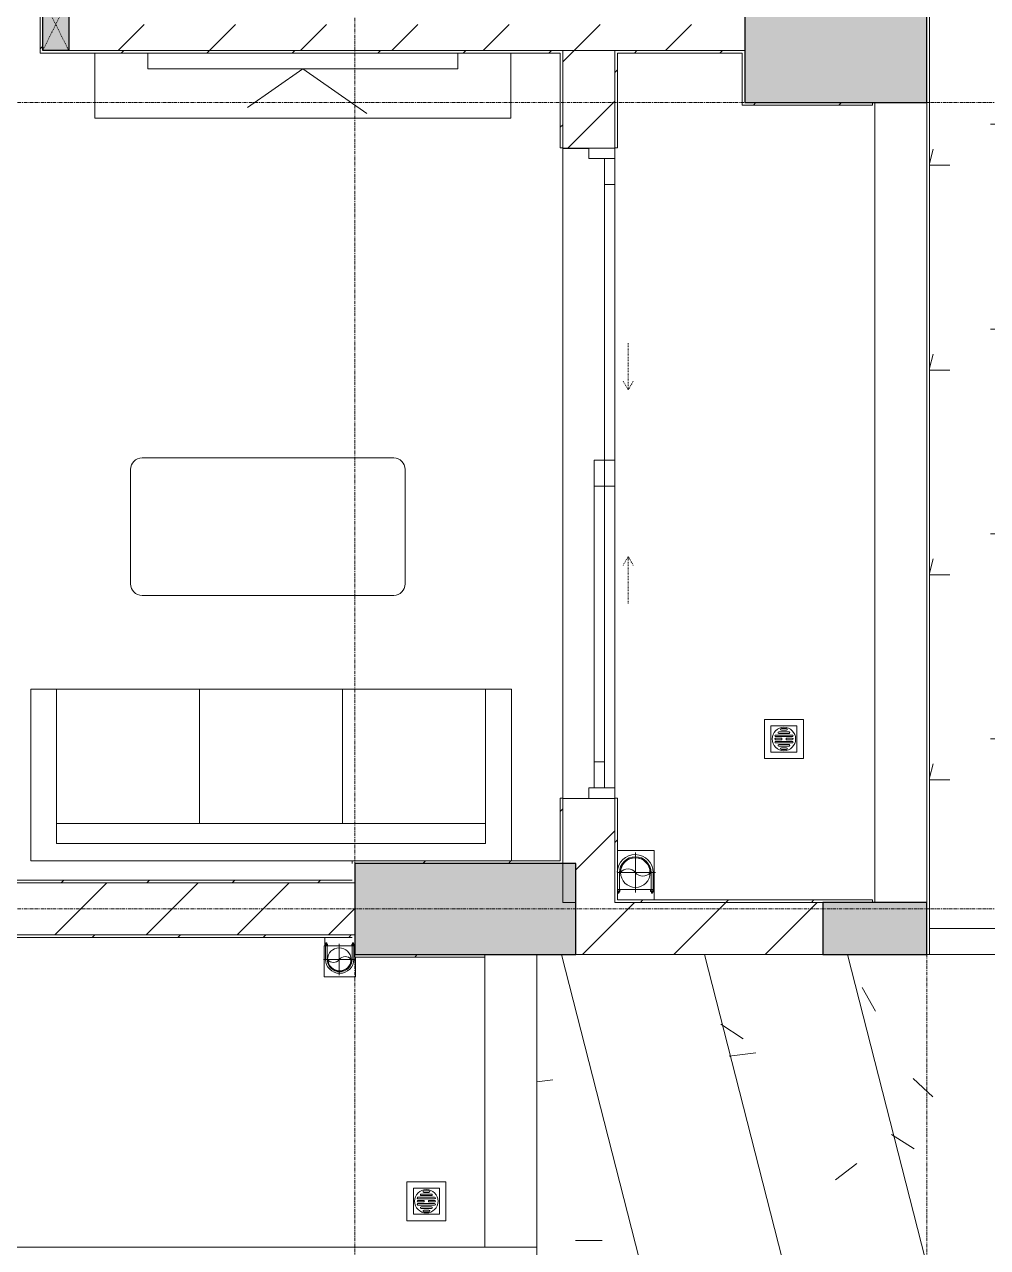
# Model space of a CAD drawing. Header units: millimetres. Extents: x 5121 to 246734, y -48180 to 129206.
# Drawn here: x 51482 to 55185, y 68635 to 73337 of the extents above; entities that cross this region are included whole.
import ezdxf

# ---------------------------------------------------------------- set-up
doc = ezdxf.new("R2010")
doc.units = ezdxf.units.MM
for name, pattern in [('Dash', [6, 3, -3]), ('Grid Line', [22.225, 12.7, -3.175, 3.175, -3.175]), ('IMPORT-CENTER _3_', [10.16, 6.35, -1.27, 1.27, -1.27])]:
    doc.linetypes.add(name, pattern=pattern)
for name, color, linetype, lineweight in [('0-1', 7, 'Continuous', 5), ('A-DETL-THIN', 151, 'Continuous', 9), ('A-DOOR', 31, 'Continuous', 9), ('A-DOOR-FRAM', 31, 'Continuous', 9), ('A-DOOR-HDLN', 31, 'Dash', 9), ('A-FLOR-1', 50, 'Continuous', 9), ('A-FLOR-PATT', 8, 'Continuous', 9), ('A-WALL', 113, 'Continuous', 9), ('A-WALL-1', 250, 'Continuous', 18), ('A-WALL-2', 50, 'Continuous', 9), ('A-WALL-PATT-1', 9, 'Continuous', 9), ('A-WALL-PATT-2', 50, 'Continuous', 9), ('A-WALL-PATT-3', 111, 'Continuous', 9), ('G-IMPT', 8, 'Continuous', 9), ('G-IMPT-2', 8, 'IMPORT-CENTER _3_', 9), ('I-FURN', 30, 'Continuous', 9), ('I-FURN-1', 253, 'Continuous', 9), ('M-EQPM', 50, 'Continuous', 9), ('S-COLS-1', 7, 'Continuous', 5), ('S-COLS-2', 10, 'Continuous', 25), ('S-COLS-3', 50, 'Continuous', 9), ('S-COLS-4', 253, 'Continuous', 9), ('S-COLS-HDLN-1', 50, 'Dash', 9), ('S-GRID-1', 1, 'Grid Line', 9)]:
    doc.layers.add(name, color=color, linetype=linetype, lineweight=lineweight)
pattern_1 = [(45, (0, 0), (-164.4023, 164.4023), [])]
pattern_2 = [(45, (0, 0), (-175.3625, 175.3625), [])]

# ---------------------------------------------------------------- blocks, each defined once
blk = doc.blocks.new('NCV_TKTC_KET CAU_rvt-1-TKCS_MB TỔNG THỂ TẦNG 1')
at = {"layer": 'S-COLS-1'}
for points in [[(54252.6, 73036.9), (54952.6, 73036.9), (54952.6, 73386.9), (54252.6, 73386.9), (54252.6, 73236.9)], [(53152.6, 69761.9), (53602.6, 69761.9), (53602.6, 70111.9), (52752.6, 70111.9), (52752.6, 69761.9)], [(54552.6, 69761.9), (54952.6, 69761.9), (54952.6, 69961.9), (54552.6, 69961.9), (54552.6, 69781.5)]]:
    blk.add_hatch(color=256, dxfattribs=at).paths.add_polyline_path(points)
at = {"layer": 'A-FLOR-1'}
blk.add_line((53452.6, 68636.9), (53452.6, 69761.9), dxfattribs=at)
at = {"layer": 'S-COLS-2'}
for p, q in [((54252.6, 73386.9), (54252.6, 73036.9)), ((54952.6, 73036.9), (54952.6, 73386.9)), ((54252.6, 73036.9), (54952.6, 73036.9)), ((52752.6, 70111.9), (52752.6, 69761.9)), ((53602.6, 70111.9), (52752.6, 70111.9)), ((53602.6, 69761.9), (53602.6, 70111.9)), ((54552.6, 69961.9), (54552.6, 69761.9)), ((54952.6, 69961.9), (54552.6, 69961.9)), ((54952.6, 69761.9), (54952.6, 69961.9)), ((52752.6, 69761.9), (53602.6, 69761.9)), ((54552.6, 69761.9), (54952.6, 69761.9))]:
    blk.add_line(p, q, dxfattribs=at)
blk = doc.blocks.new('G1_SOF - BO TRU - 100x200-V136-TKCS_MB TỔNG THỂ TẦNG 1')
at = {"layer": 'S-COLS-3'}
blk.add_hatch(color=256, dxfattribs=at).paths.add_polyline_path([(50, 100), (-50, 100), (-50, -100), (50, -100), (50, -25.7)])
at = {"layer": 'S-COLS-2'}
for p, q in [((-50, 100), (50, 100)), ((-50, -100), (-50, 100)), ((50, 100), (50, -100))]:
    blk.add_line(p, q, dxfattribs=at)
at = {"layer": 'S-COLS-HDLN-1'}
for p, q in [((50, -100), (-50, 100)), ((-50, -100), (50, 100))]:
    blk.add_line(p, q, dxfattribs=at)
blk = doc.blocks.new('LOBBY_SOFA_1 - LOBBY_SOFA_1-V150-TKCS_MB TỔNG THỂ TẦNG 1')
at = {"layer": 'I-FURN'}
for p, q in [((-2172.3, 1064.5), (-2172.3, 1504.5)), ((-2128.3, 1548.5), (-1160.3, 1548.5)), ((-1116.3, 1504.5), (-1116.3, 1064.5)), ((-1160.3, 1020.5), (-2128.3, 1020.5)), ((-2556, 660), (-708, 660)), ((-2556, 0), (-2556, 660)), ((-2457, 66), (-2457, 660)), ((-1907, 143), (-1907, 660)), ((-1357, 143), (-1357, 660)), ((-807, 660), (-807, 66)), ((-708, 660), (-708, 0)), ((-2688.2, 633.5), (-3128.2, 633.5)), ((-3128.2, 633.5), (-3128.2, 193.5)), ((-2688.2, 193.5), (-2688.2, 633.5)), ((-2915.4, 445), (-2915.4, 577)), ((-2981.4, 423), (-2915.4, 489)), ((-2915.4, 489), (-2849.4, 423)), ((-2937.4, 423), (-3069.4, 423)), ((-2915.4, 357), (-2981.4, 423)), ((-2849.4, 423), (-2915.4, 357)), ((-2915.4, 269), (-2915.4, 401)), ((-2893.4, 423), (-2761.4, 423)), ((-3128.2, 193.5), (-2688.2, 193.5)), ((-807, 143), (-2457, 143)), ((-807, 66), (-2457, 66)), ((-1320, 0), (-2556, 0))]:
    blk.add_line(p, q, dxfattribs=at)
for radius in [154, 22]:
    blk.add_circle((-2915.4, 423), radius, dxfattribs=at)
for centre, start, end in [((-2128.3, 1504.5), 90, 180), ((-1160.3, 1504.5), 0, 90), ((-2128.3, 1064.5), 180, 270), ((-1160.3, 1064.5), 270, 0)]:
    blk.add_arc(centre, 44, start, end, dxfattribs=at)
at = {"layer": 'I-FURN-1'}
for p, q in [((-2172.3, 1064.5), (-2172.3, 1504.5)), ((-2128.3, 1548.5), (-1160.3, 1548.5)), ((-1116.3, 1504.5), (-1116.3, 1064.5)), ((-1160.3, 1020.5), (-2128.3, 1020.5)), ((-2556, 660), (-708, 660)), ((-2556, 0), (-2556, 660)), ((-708, 660), (-708, 0)), ((-3128.2, 633.5), (-2688.2, 633.5)), ((-3128.2, 193.5), (-3128.2, 633.5)), ((-2688.2, 633.5), (-2688.2, 193.5)), ((-2688.2, 193.5), (-3128.2, 193.5)), ((-1320, 0), (-2556, 0))]:
    blk.add_line(p, q, dxfattribs=at)
for centre, start, end in [((-2128.3, 1504.5), 90, 180), ((-1160.3, 1504.5), 0, 90), ((-2128.3, 1064.5), 180, 270), ((-1160.3, 1064.5), 270, 0)]:
    blk.add_arc(centre, 44, start, end, dxfattribs=at)
blk = doc.blocks.new('RES_BAN AN - RES_BAN AN-850636-TKCS_MB TỔNG THỂ TẦNG 1')
at = {"layer": 'I-FURN-1'}
for p, q in [((0, 250), (1600, 250)), ((0, 0), (0, 250)), ((1600, 250), (1600, 0))]:
    blk.add_line(p, q, dxfattribs=at)
blk = doc.blocks.new('KE TIVI-2 - KE TIVI-2-850637-TKCS_MB TỔNG THỂ TẦNG 1')
at = {"layer": 'I-FURN-1'}
for p, q in [((0, 60), (-245.7, 232.1)), ((213, 209.1), (0, 60)), ((-595.6, 60), (595.6, 60)), ((-595.6, 0), (-595.6, 60)), ((595.6, 60), (595.6, 0))]:
    blk.add_line(p, q, dxfattribs=at)
blk = doc.blocks.new('NCV_TKTC_TANG 1_rvt-1-TKCS_MB TỔNG THỂ TẦNG 1')
at = {"layer": 'A-WALL-PATT-1'}
h = blk.add_hatch(dxfattribs=at)
h.set_pattern_fill('FP_2', color=256, style=0, pattern_type=2)
h.set_pattern_definition(pattern_2)
h.paths.add_polyline_path([(53757.5, 73236.9), (54252.6, 73236.9), (54252.6, 73336.9), (51652.6, 73336.9), (51652.6, 73236.9), (53552.6, 73236.9)])
at = {"layer": 'A-WALL-PATT-2'}
h = blk.add_hatch(dxfattribs=at)
h.set_pattern_fill('FP_10', color=256, style=0, pattern_type=2)
h.set_pattern_definition(pattern_1)
h.paths.add_polyline_path([(51542.6, 73226.9), (51552.6, 73226.9), (51552.6, 73436.9), (51542.6, 73436.9), (51542.6, 73236.9)])
h.paths.add_polyline_path([(51542.6, 74336.9), (51552.6, 74336.9), (51552.6, 76436.9), (51542.6, 76436.9), (51542.6, 74344.9)])
h = blk.add_hatch(dxfattribs=at)
h.set_pattern_fill('FP_10', color=256, style=0, pattern_type=2)
h.set_pattern_definition(pattern_1)
h.paths.add_polyline_path([(53552.6, 73226.9), (53552.6, 73236.9), (51552.6, 73236.9), (51552.6, 73226.9), (53550, 73226.9)])
h = blk.add_hatch(dxfattribs=at)
h.set_pattern_fill('FP_10', color=256, style=0, pattern_type=2)
h.set_pattern_definition(pattern_1)
h.paths.add_polyline_path([(53542.6, 70121.9), (53552.6, 70121.9), (53552.5, 70362.4), (53542.6, 70361.9), (53542.6, 70237.1)])
h.paths.add_polyline_path([(53542.6, 72862.4), (53552.6, 72862.4), (53550, 73226.9), (53542.6, 73226.9), (53542.6, 73197.9)])
h = blk.add_hatch(dxfattribs=at)
h.set_pattern_fill('FP_10', color=256, style=0, pattern_type=2)
h.set_pattern_definition(pattern_1)
h.paths.add_polyline_path([(53755.6, 73226.9), (54252.6, 73226.9), (54252.6, 73236.9), (53752.6, 73236.9), (53752.6, 73226.9)])
h = blk.add_hatch(dxfattribs=at)
h.set_pattern_fill('FP_10', color=256, style=0, pattern_type=2)
h.set_pattern_definition(pattern_1)
h.paths.add_polyline_path([(53752.6, 69961.9), (53762.6, 69961.9), (53762.6, 70362.4), (53752.6, 70361.9), (53752.6, 70307.9)])
h.paths.add_polyline_path([(53762.6, 72862.4), (53762.6, 73226.9), (53752.6, 73226.9), (53752.6, 72862.4)])
h = blk.add_hatch(dxfattribs=at)
h.set_pattern_fill('FP_10', color=256, style=0, pattern_type=2)
h.set_pattern_definition(pattern_1)
h.paths.add_polyline_path([(54552.6, 73026.9), (54742.6, 73026.9), (54742.6, 73036.9), (54242.6, 73036.9), (54242.6, 73026.9), (54509.3, 73026.9)])
h = blk.add_hatch(dxfattribs=at)
h.set_pattern_fill('FP_10', color=256, style=0, pattern_type=2)
h.set_pattern_definition(pattern_1)
h.paths.add_polyline_path([(53542.6, 70111.9), (53552.6, 70111.9), (53552.6, 70121.9), (52742.6, 70121.9), (52742.6, 70111.9), (53514.6, 70111.9)])
h = blk.add_hatch(dxfattribs=at)
h.set_pattern_fill('FP_10', color=256, style=0, pattern_type=2)
h.set_pattern_definition(pattern_1)
h.paths.add_polyline_path([(50552.6, 70036.9), (52742.6, 70037), (52742.6, 70046.9), (49362.6, 70046.9), (49362.6, 70036.9), (49570.5, 70036.9)])
h = blk.add_hatch(dxfattribs=at)
h.set_pattern_fill('FP_10', color=256, style=0, pattern_type=2)
h.set_pattern_definition(pattern_1)
h.paths.add_polyline_path([(54742.6, 69961.9), (54742.6, 69971.9), (53762.6, 69971.9), (53762.6, 69961.9), (54552.6, 69961.9)])
h = blk.add_hatch(dxfattribs=at)
h.set_pattern_fill('FP_10', color=256, style=0, pattern_type=2)
h.set_pattern_definition(pattern_1)
h.paths.add_polyline_path([(49352.6, 69826.9), (52752.6, 69826.9), (52752.6, 69836.9), (49352.6, 69835.3)])
h = blk.add_hatch(dxfattribs=at)
h.set_pattern_fill('FP_10', color=256, style=0, pattern_type=2)
h.set_pattern_definition(pattern_1)
h.paths.add_polyline_path([(52752.6, 69751.9), (53252.6, 69751.9), (53250.9, 69761.9), (52752.6, 69761.9)])
at = {"layer": 'A-FLOR-1'}
for p, q in [((53552.6, 70362.4), (53552.6, 72861.9)), ((53652.6, 72860.3), (53552.6, 72860.3)), ((53552.6, 72860.3), (53552.6, 70362.4)), ((53752.6, 70401.9), (53752.6, 71561.9))]:
    blk.add_line(p, q, dxfattribs=at)
at = {"layer": 'A-WALL-1'}
for p, q in [((51542.6, 73436.9), (51542.6, 73226.9)), ((54252.6, 73236.9), (54252.6, 73336.9)), ((51542.6, 73226.9), (51552.6, 73226.9)), ((51552.6, 73226.9), (53542.6, 73226.9)), ((53552.6, 73236.9), (51652.6, 73236.9)), ((51652.6, 73236.9), (54252.6, 73236.9)), ((53542.6, 73226.9), (53542.6, 72862.4)), ((53552.6, 73226.9), (53552.6, 73236.9)), ((53552.6, 72862.4), (53552.6, 73226.9)), ((54252.6, 73236.9), (53752.6, 73236.9)), ((53752.6, 73236.9), (53752.6, 73226.9)), ((53752.6, 73226.9), (53752.6, 72862.4)), ((53762.6, 73226.9), (54242.6, 73226.9)), ((53762.6, 72862.4), (53762.6, 73226.9)), ((54242.6, 73226.9), (54242.6, 73036.9)), ((54252.6, 73226.9), (54252.6, 73236.9)), ((54252.6, 73036.9), (54252.6, 73226.9)), ((54242.6, 73036.9), (54242.6, 73026.9)), ((54242.6, 73026.9), (54742.6, 73026.9)), ((54742.6, 73036.9), (54252.6, 73036.9)), ((54742.6, 73026.9), (54742.6, 73036.9)), ((53542.6, 72862.4), (53552.6, 72862.4)), ((53752.6, 72862.4), (53762.6, 72862.4)), ((53542.6, 70362.4), (53542.6, 70121.9)), ((53552.6, 70362.4), (53542.6, 70362.4)), ((53552.6, 70121.9), (53552.6, 70362.4)), ((53762.6, 70362.4), (53752.6, 70362.4)), ((53752.6, 70361.9), (53752.6, 69961.9)), ((53762.6, 69971.9), (53762.6, 70362.4)), ((53542.6, 70121.9), (52742.6, 70121.9)), ((52742.6, 70121.9), (52742.6, 70111.9)), ((52752.6, 70111.9), (53552.6, 70111.9)), ((53552.6, 70111.9), (53552.6, 70121.9)), ((52742.6, 70046.9), (49362.6, 70046.9)), ((49362.6, 70036.9), (52742.6, 70036.9)), ((53752.6, 69961.9), (53762.6, 69961.9)), ((54742.6, 69971.9), (53762.6, 69971.9)), ((53762.6, 69961.9), (54742.6, 69961.9)), ((54742.6, 69961.9), (54742.6, 69971.9)), ((52752.6, 69836.9), (49352.6, 69836.9)), ((49362.6, 69826.9), (52742.6, 69826.9)), ((52752.6, 69826.9), (52752.6, 69836.9)), ((53252.6, 69761.9), (52752.6, 69761.9)), ((52752.6, 69751.9), (53252.6, 69751.9)), ((53252.6, 69751.9), (53252.6, 69761.9)), ((53452.6, 68636.9), (53252.6, 68636.9)), ((53452.6, 68536.9), (53452.6, 68636.9))]:
    blk.add_line(p, q, dxfattribs=at)
at = {"layer": 'A-WALL-2'}
for p, q in [((53252.6, 68636.9), (53252.6, 69751.9)), ((53452.6, 69761.9), (53452.6, 68636.9)), ((53252.6, 68636.9), (50252.6, 68636.9))]:
    blk.add_line(p, q, dxfattribs=at)
at = {"layer": 'I-FURN-1', "rotation": 180}
for name, p in [('RES_BAN AN - RES_BAN AN-850636-TKCS_MB TỔNG THỂ TẦNG 1', (53352.9, 73226.9)), ('KE TIVI-2 - KE TIVI-2-850637-TKCS_MB TỔNG THỂ TẦNG 1', (52552.9, 73226.9))]:
    blk.add_blockref(name, p, dxfattribs=at)
at = {"layer": 'I-FURN-1'}
blk.add_blockref('LOBBY_SOFA_1 - LOBBY_SOFA_1-V150-TKCS_MB TỔNG THỂ TẦNG 1', (54062.6, 70121.9), dxfattribs=at)
at = {"layer": 'S-COLS-4', "rotation": 180}
blk.add_blockref('G1_SOF - BO TRU - 100x200-V136-TKCS_MB TỔNG THỂ TẦNG 1', (51602.6, 73336.9), dxfattribs=at)
blk = doc.blocks.new('TKTC_XREF_251221_MB TANG 1 - TKTC_XREF_260130_MB TANG 1_dwg_THU NUOC - THU NUOC-444531-TKCS_MB TẦNG 1-4202124-TKCS_MB TỔNG THỂ TẦNG 1')
at = {"layer": 'M-EQPM'}
for p, q in [((-23.3, 10.8), (40.9, 10.8)), ((40.9, 4.8), (-23.3, 4.8)), ((-11, 23.3), (28.5, 23.3)), ((28.5, 17.3), (-11, 17.3)), ((-1.1, 35.6), (18.5, 35.6)), ((18.5, 29.6), (-1.1, 29.6)), ((-23.3, -13.6), (40.9, -13.6)), ((40.9, -19.6), (-23.3, -19.6)), ((-11, -26.1), (28.5, -26.1)), ((28.5, -32.1), (-11, -32.1)), ((-1.1, -38.5), (18.5, -38.5)), ((18.5, -44.5), (-1.1, -44.5))]:
    blk.add_line(p, q, dxfattribs=at)
at = {"layer": 'M-EQPM', "flags": 128}
for points in [[(83.7, -79.4), (83.7, 70.6), (-66.3, 70.6), (-66.3, -79.4)], [(58.7, -54.4), (58.7, 45.6), (-41.3, 45.6), (-41.3, -54.4)]]:
    blk.add_lwpolyline(points, close=True, dxfattribs=at)
for points in [[(-23.3, -1.2), (0.7, -1.2), (0.7, -7.2), (-23.3, -7.2)], [(40.9, -7.2), (16.7, -7.2), (16.7, -1.2), (40.9, -1.2)]]:
    blk.add_lwpolyline(points, dxfattribs=at)
at = {"layer": 'M-EQPM'}
for centre, radius, start, end in [((8.7, -4.4), 45, 360, 180), ((8.7, -4.4), 45, 360, 180), ((-23.3, 7.8), 3, 90, 270), ((-11, 20.3), 3, 90, 270), ((-1.1, 32.6), 3, 90, 270), ((18.5, 32.6), 3, 270, 90), ((28.5, 20.3), 3, 270, 90), ((40.9, 7.8), 3, 270, 90), ((8.7, -4.4), 45, 180, 360), ((8.7, -4.4), 45, 180, 360), ((-23.3, -4.2), 3, 90, 270), ((-23.3, -16.6), 3, 90, 270), ((-11, -29.1), 3, 90, 270), ((-1.1, -41.5), 3, 90, 270), ((18.5, -41.5), 3, 270, 90), ((28.5, -29.1), 3, 270, 90), ((40.9, -4.2), 3, 270, 90), ((40.9, -16.6), 3, 270, 90)]:
    blk.add_arc(centre, radius, start, end, dxfattribs=at)
blk = doc.blocks.new('TKTC_XREF_251221_MB TANG 1 - TKTC_XREF_260130_MB TANG 1_dwg_CUM U_DN100-V221-TKCS_MB TỔNG THỂ TẦNG 1')
at = {"layer": 'G-IMPT'}
blk.add_hatch(color=256, dxfattribs=at).paths.add_polyline_path([(0, 57), (0, 61), (25.1, 55.1), (35, 49.4), (49.4, 35), (55.1, 25.1), (59.1, 14.8), (61, 0), (53.7, -28.5), (45.3, -40.3), (35, -49.4), (20.4, -57), (15.8, -58.9), (0, -58.9), (0, -57), (20.1, -52.8), (36.6, -43.1), (47.8, -30.5), (54.6, -15.8), (55.1, -14.8), (57, 0), (54.6, 15.8), (43.1, 36.6), (30.5, 47.8), (15.8, 54.6), (14.8, 55.1)])
for p, q in [((-79.1, 66.6), (-79.1, 63.4)), ((-76.6, 66.6), (-76.6, 63.4)), ((-74.6, 66.6), (-74.6, 63.4)), ((-72.7, 69.3), (-72.7, 60.7)), ((-66.9, 67.9), (-71.7, 67.9)), ((-66.9, 62.1), (-71.7, 62.1)), ((-65, 69), (0, 69)), ((-79.1, -63.4), (-79.1, -66.6)), ((-76.6, -63.4), (-76.6, -66.6)), ((-74.6, -63.4), (-74.6, -66.6)), ((-72.7, -60.7), (-72.7, -68.3)), ((-66.9, -62.1), (-71.7, -62.1)), ((-66.9, -67.9), (-71.7, -67.9))]:
    blk.add_line(p, q, dxfattribs=at)
at = {"layer": 'G-IMPT', "flags": 128}
for points in [[(-72.7, 67.6), (-78.1, 67.6), (-78.1, 62.4), (-72.7, 62.4)], [(-71.7, 59.2), (-66.9, 59.2), (-66.9, 70.8), (-71.7, 70.8)], [(-66.9, 70.8), (-66.9, 72.7), (-65, 72.7), (-65, 57.3), (-66.9, 57.3), (-66.9, 59.2)], [(-65, 61), (0, 61), (0, 57)], [(-72.7, -62.4), (-78.1, -62.4), (-78.1, -67.6), (-72.7, -67.6)], [(-66.9, -68.3), (-66.9, -59.2), (-71.7, -59.2)], [(-66.9, -59.2), (-66.9, -57.3), (-65, -57.3), (-65, -68.3)], [(-65, -61), (0, -61), (0, -57)]]:
    blk.add_lwpolyline(points, dxfattribs=at)
at = {"layer": 'G-IMPT'}
for centre, radius, start, end in [((-78.1, 66.6), 0.96, 90, 180), ((-78.1, 63.4), 0.96, 180, 270), ((-71.1, 69.3), 1.56, 112.6199, 247.3801), ((-67.9, 65), 4.8, 143.1301, 216.8699), ((-71.1, 60.7), 1.56, 112.6199, 247.3801), ((0, 0), 69, 271.5933, 90), ((0, 0), 61, 270, 90), ((0, 0), 57, 270, 90), ((-78.1, -63.4), 0.96, 90, 180), ((-78.1, -66.6), 0.96, 180, 270), ((-71.1, -60.7), 1.56, 112.6199, 247.3801), ((-67.9, -65), 4.8, 143.1301, 216.8699)]:
    blk.add_arc(centre, radius, start, end, dxfattribs=at)
blk = doc.blocks.new('TKTC_XREF_251221_MB TANG 1 - TKTC_XREF_260130_MB TANG 1_dwg_$cc-V222-TKCS_MB TỔNG THỂ TẦNG 1')
at = {"layer": 'G-IMPT'}
blk.add_circle((0, 0), 0.5, dxfattribs=at)
for centre, radius, start, end in [((0, 0), 0.5, 90, 270), ((0.188, 0.25), 0.313, 126.8699, 233.1301), ((-0.188, -0.25), 0.313, 306.8699, 53.1301)]:
    blk.add_arc(centre, radius, start, end, dxfattribs=at)
at = {"layer": 'G-IMPT-2'}
for p, q in [((0, -0.673), (0, 0.607)), ((-0.673, 0), (0.673, 0))]:
    blk.add_line(p, q, dxfattribs=at)
blk = doc.blocks.new('TKTC_XREF_251221_MB TANG 1 - TKTC_XREF_260130_MB TANG 1_dwg_CUM U_DN100-V206-TKCS_MB TỔNG THỂ TẦNG 1')
at = {"layer": 'G-IMPT'}
for p, q in [((-79.1, 66.6), (-79.1, 63.4)), ((-76.6, 66.6), (-76.6, 63.4)), ((-74.6, 66.6), (-74.6, 63.4)), ((-72.7, 69.3), (-72.7, 60.7)), ((-66.9, 67.9), (-71.7, 67.9)), ((-66.9, 62.1), (-71.7, 62.1)), ((-65, 69), (0, 69)), ((-79.1, -63.4), (-79.1, -66.6)), ((-76.6, -63.4), (-76.6, -66.6)), ((-74.6, -63.4), (-74.6, -66.6)), ((-72.7, -60.7), (-72.7, -69.3)), ((-66.9, -62.1), (-71.7, -62.1)), ((-66.9, -67.9), (-71.7, -67.9)), ((-65, -69), (0, -69))]:
    blk.add_line(p, q, dxfattribs=at)
at = {"layer": 'G-IMPT', "flags": 128}
for points in [[(-72.7, 67.6), (-78.1, 67.6), (-78.1, 62.4), (-72.7, 62.4)], [(-71.7, 59.2), (-66.9, 59.2), (-66.9, 70.8), (-71.7, 70.8)], [(-66.9, 70.8), (-66.9, 72.7), (-65, 72.7), (-65, 57.3), (-66.9, 57.3), (-66.9, 59.2)], [(-65, 61), (0, 61), (0, 57)], [(-71.7, -70.8), (-66.9, -70.8), (-66.9, -59.2), (-71.7, -59.2)], [(-66.9, -59.2), (-66.9, -57.3), (-65, -57.3), (-65, -72.7), (-66.9, -72.7), (-66.9, -70.8)], [(-65, -61), (0, -61), (0, -57)], [(-72.7, -62.4), (-78.1, -62.4), (-78.1, -67.6), (-72.7, -67.6)]]:
    blk.add_lwpolyline(points, dxfattribs=at)
at = {"layer": 'G-IMPT'}
for centre, radius, start, end in [((-78.1, 66.6), 0.96, 90, 180), ((-78.1, 63.4), 0.96, 180, 270), ((-71.1, 69.3), 1.56, 112.61986, 247.38014), ((-67.9, 65), 4.8, 143.1301, 216.8699), ((-71.1, 60.7), 1.56, 112.61986, 247.38014), ((0, 0), 69, 270, 90), ((0, 0), 61, 270, 90), ((0, 0), 57, 270, 90), ((-71.1, -60.7), 1.56, 112.61986, 247.38014), ((-78.1, -63.4), 0.96, 90, 180), ((-78.1, -66.6), 0.96, 180, 270), ((-67.9, -65), 4.8, 143.1301, 216.8699), ((-71.1, -69.3), 1.56, 112.61986, 247.38014)]:
    blk.add_arc(centre, radius, start, end, dxfattribs=at)
blk = doc.blocks.new('TKTC_XREF_251221_MB TANG 1 - TKTC_XREF_260130_MB TANG 1_dwg_$cc-4202114-TKCS_MB TỔNG THỂ TẦNG 1')
at = {"layer": 'G-IMPT'}
blk.add_circle((0, 0), 0.5, dxfattribs=at)
for centre, radius, start, end in [((0, 0), 0.5, 90, 270), ((0.188, 0.25), 0.313, 126.8699, 233.1301), ((-0.188, -0.25), 0.313, 306.8699, 53.1301)]:
    blk.add_arc(centre, radius, start, end, dxfattribs=at)
at = {"layer": 'G-IMPT-2'}
for p, q in [((0, -0.673), (0, 0.673)), ((-0.673, 0), (0.673, 0))]:
    blk.add_line(p, q, dxfattribs=at)
blk = doc.blocks.new('TKTC_XREF_251221_MB TANG 1 - TKTC_XREF_260130_MB TANG 1_dwg-4202109-TKCS_MB TỔNG THỂ TẦNG 1')
at = {"layer": 'G-IMPT'}
for p, q in [((-149389.1, -331334.8), (-149248.6, -331334.8)), ((-150514.9, -331519.7), (-150514.9, -331551.3)), ((-150514.9, -331551.3), (-150399.1, -331551.3)), ((-149699, -332711.3), (-149699, -331584.7))]:
    blk.add_line(p, q, dxfattribs=at)
at = {"layer": 'G-IMPT', "flags": 128}
for points in [[(-149248.6, -331334.8), (-149248.6, -331185.1), (-149389.1, -331185.1)], [(-149389.1, -331334.9), (-149248.3, -331334.9), (-149248.6, -331374.7)], [(-150399.1, -331551.3), (-150516.7, -331551.3), (-150516.7, -331671.3)], [(-150516.7, -331671.3), (-150397.1, -331671.3), (-150397.1, -331594.7)]]:
    blk.add_lwpolyline(points, dxfattribs=at)
at = {"extrusion": (0, 0, -1), "zscale": -1}
for p in [(148740.4, -330752), (150115.4, -332528.9)]:
    blk.add_blockref('TKTC_XREF_251221_MB TANG 1 - TKTC_XREF_260130_MB TANG 1_dwg_THU NUOC - THU NUOC-444531-TKCS_MB TẦNG 1-4202124-TKCS_MB TỔNG THỂ TẦNG 1', p, dxfattribs=at)
at = {"extrusion": (0, 0, -1)}
for name, p, xscale, yscale, zscale, rotation in [('TKTC_XREF_251221_MB TANG 1 - TKTC_XREF_260130_MB TANG 1_dwg_CUM U_DN100-V221-TKCS_MB TỔNG THỂ TẦNG 1', (149321, -331269.8), 0.9975000000000006, 0.9975000000000006, -0.9975000000000006, 90.00099133829468), ('TKTC_XREF_251221_MB TANG 1 - TKTC_XREF_260130_MB TANG 1_dwg_$cc-V222-TKCS_MB TỔNG THỂ TẦNG 1', (149320.1, -331269.8), 113.7150000000073, 113.7150000000073, -113.7150000000073, 269.9990086637467), ('TKTC_XREF_251221_MB TANG 1 - TKTC_XREF_260130_MB TANG 1_dwg_CUM U_DN100-V206-TKCS_MB TỔNG THỂ TẦNG 1', (150457.3, -331602.7), 0.7894736842105242, 0.7894736842105242, -0.7894736842105242, 269.9999999984438)]:
    blk.add_blockref(name, p, dxfattribs=dict(at, xscale=xscale, yscale=yscale, zscale=zscale, rotation=rotation))
at = {"xscale": 90.00000000005122, "yscale": 90.00000000005122, "zscale": 90.00000000005122, "rotation": 90.37402677993775}
blk.add_blockref('TKTC_XREF_251221_MB TANG 1 - TKTC_XREF_260130_MB TANG 1_dwg_$cc-4202114-TKCS_MB TỔNG THỂ TẦNG 1', (-150459.1, -331604.2), dxfattribs=at)
blk = doc.blocks.new('TKTC_XREF_251221_MB TANG 1 - TKTC_XREF_251221_MB TANG 1-2038492-TKCS_MB TỔNG THỂ TẦNG 1')
blk.add_blockref('TKTC_XREF_251221_MB TANG 1 - TKTC_XREF_260130_MB TANG 1_dwg-4202109-TKCS_MB TỔNG THỂ TẦNG 1', (169499.1, 384109.7))
blk = doc.blocks.new('DEG_02-DEG_03 - DEG_02-2500x2400mm-CỬA ĐI 02 CÁNH TRƯỢT-625766-TKCS_MB TỔNG THỂ TẦNG 1')
at = {"layer": 'A-DOOR'}
for p, q in [((-1110, 100), (-1210, 100)), ((-1210, 100), (-1210, 60)), ((-1110, 60), (-1110, 100)), ((-1110, 100), (-50, 100)), ((50, 100), (-50, 100)), ((-50, 100), (-50, 60)), ((50, 60), (50, 100)), ((-1210, 60), (-1110, 60)), ((-50, 60), (-1110, 60)), ((50, 60), (-50, 60)), ((-50, 60), (-50, 20)), ((-50, 60), (50, 60)), ((50, 20), (50, 60)), ((50, 60), (1110, 60)), ((1210, 60), (1110, 60)), ((1110, 60), (1110, 20)), ((1210, 20), (1210, 60)), ((-50, 20), (50, 20)), ((1110, 20), (50, 20)), ((1110, 20), (1210, 20))]:
    blk.add_line(p, q, dxfattribs=at)
at = {"layer": 'A-DOOR-FRAM'}
for p, q in [((-1210, 100), (-1250, 100)), ((-1250, 100), (-1250, 0)), ((-1210, 0), (-1210, 100)), ((1250, 100), (1210, 100)), ((1210, 100), (1210, 0)), ((1250, 0), (1250, 100)), ((-1250, 0), (-1210, 0)), ((1210, 0), (1250, 0))]:
    blk.add_line(p, q, dxfattribs=at)
at = {"layer": 'A-DOOR-HDLN'}
for p, q in [((-500.4, 151.1), (-320.4, 151.1)), ((-320.4, 151.1), (-355, 171.1)), ((-320.4, 151.1), (-355, 131.1)), ((320.4, 151.1), (355, 171.1)), ((320.4, 151.1), (355, 131.1)), ((500.4, 151.1), (320.4, 151.1))]:
    blk.add_line(p, q, dxfattribs=at)

msp = doc.modelspace()

# ---------------------------------------------------------------- hatches: boundary and pattern name
at = {"layer": 'A-FLOR-PATT'}
h = msp.add_hatch(dxfattribs=at)
h.set_pattern_fill('FP_23', color=256, style=0, pattern_type=2)
h.set_pattern_definition([(0, (236.2, 15.75), (787.4, 787.4), [118.11, -23.622, 31.496, -23.622, -590.55]), (0, (236.2, 15.75), (787.4, 787.4), [-196.85, 118.11, -472.44]), (0, (196.85, 39.4), (787.4, 787.4), [78.74, -59.055, 118.11, -59.055, -472.44]), (0, (196.85, 39.4), (787.4, 787.4), [-314.96, 78.74, -393.7]), (0, (472.44, 354.3), (787.4, 787.4), [98.425, -39.37, 98.425, -551.18]), (0, (78.74, 511.8), (787.4, 787.4), [39.37, -78.74, 39.37, -629.92]), (90, (157.5, 511.8), (-787.4, 787.4), [70.866, -716.534]), (90, (393.7, 39.4), (-787.4, 787.4), [78.74, -708.66]), (90, (590.55, 354.3), (-787.4, 787.4), [78.74, -708.66]), (45, (496.06, 31.5), (0, 787.4002), [78.74, -1034.812]), (135, (291.34, 31.5), (-787.4002, 6e-14), [78.74, -1034.812]), (63.435, (472.44, 35.43), (-0.0007, 787.4), [78.74, -1681.94]), (75.964, (433.07, 39.37), (-0.00383, 787.3999), [78.74, -3167.793]), (75.964, (629.92, 354.33), (-0.00383, 787.3999), [62.992, -3183.541]), (75.964, (173.23, 511.81), (-0.00383, 787.3999), [55.118, -3191.415]), (104.036, (354.33, 39.37), (0.00383, 787.3999), [78.74, -3167.793]), (104.036, (551.18, 354.33), (0.00383, 787.3999), [62.992, -3183.541]), (104.036, (141.73, 511.81), (0.00383, 787.3999), [55.118, -3191.415]), (116.565, (314.96, 35.43), (0.0007, 787.4), [78.74, -1681.939])])
h.paths.add_polyline_path([(54962.6, 69861.8), (63032.6, 69861.8), (63032.6, 70456.3), (63052.6, 70456.3), (63052.6, 76736.9), (63042.8, 76945.7), (63023.2, 77111.8), (62993.9, 77270.4), (62950.8, 77438.7), (62906.8, 77575.6), (62838, 77747.4), (62774.2, 77881.4), (62702.7, 78011.4), (62623.8, 78136.9), (54962.6, 78135.2), (54962.6, 69870.3)])
h = msp.add_hatch(dxfattribs=at)
h.set_pattern_fill('FP_60', color=256, style=0, pattern_type=2)
h.set_pattern_definition([(0, (1247.6, 0), (2492.928, 629.92), [102.833, -1766.863, 102.833, -11738.575]), (0, (1247.6, 0), (2492.928, 629.92), [-1972.53, -1766.863, 102.833, -3636.56, -6232.32]), (0, (1247.6, 0), (2492.928, 629.92), [-7478.784, 102.833, -1766.863, 102.833, -4259.79]), (0, (1247.6, 0), (2492.928, 629.92), [-9451.313, -1143.63, 102.833, -3013.327]), (119.736, (2182.46, 314.96), (-1786.2022, 1867.1433), [103.66, -1781.1, -11936.84]), (119.736, (2182.46, 314.96), (-1786.2022, 1867.1433), [-1884.764, 103.66, -1781.1, -10052.075]), (119.736, (2182.46, 314.96), (-1786.2022, 1867.1433), [-3769.53, 103.66, -3665.866, -6282.547]), (119.736, (2182.46, 314.96), (-1786.2022, 1867.1433), [-7539.056, 103.66, -1781.1, -4397.783]), (119.736, (2182.46, 314.96), (-1786.2022, 1867.1433), [-9423.82, 103.66, -1152.847, -3141.273]), (119.736, (2182.46, 314.96), (-1786.2022, 1867.1433), [-10680.33, 103.66, -3037.61]), (240.264, (2494.1, 1574.8), (-706.734, -2497.0653), [103.66, -1781.1, -11936.84]), (240.264, (2494.1, 1574.8), (-706.734, -2497.0653), [-1884.764, 103.66, -1781.1, -10052.075]), (240.264, (2494.1, 1574.8), (-706.734, -2497.0653), [-3769.53, 103.66, -3665.866, -6282.547]), (240.264, (2494.1, 1574.8), (-706.734, -2497.0653), [-7539.056, 103.66, -1781.1, -4397.783]), (240.264, (2494.1, 1574.8), (-706.734, -2497.0653), [-9423.82, 103.66, -1152.847, -3141.273]), (240.264, (2494.1, 1574.8), (-706.734, -2497.0653), [-10680.33, 103.66, -3037.61])])
h.paths.add_polyline_path([(63152.6, 61490.5), (63149, 69741.9), (63032.6, 69741.9), (63032.6, 69761.9), (53452.6, 69761.9), (53452.6, 64261.9), (53462.6, 64261.9), (53462.6, 64268.6), (60156.1, 64268.5), (60384.5, 64258.6), (60571.3, 64238.3), (60760.5, 64205.4), (60934.5, 64164.3), (61124.5, 64106.2), (61300.1, 64040.1), (61451.9, 63973.1), (61617.5, 63887.5), (61804.5, 63773.4), (61948.3, 63673.2), (62080, 63570.1), (62225.3, 63440.6), (62352.8, 63312.2), (62476.8, 63170.9), (62591.8, 63021.7), (62697.2, 62866.1), (62801.8, 62685.9), (62898.7, 62488), (62958.1, 62347.4), (63027.8, 62145.7), (63071.2, 61993), (63109.5, 61820.7), (63138.9, 61634.6), (63152.2, 61494.6)])
h.paths.add_polyline_path([(46999.2, 65986.9), (47002.6, 65986.9), (47002.6, 66734.9), (46753, 66734.7), (46753, 65986.9), (46757.1, 65986.9)])
h.paths.add_polyline_path([(46887.9, 66124.7), (46859.5, 66132), (46847.7, 66140.4), (46838.8, 66150.5), (46833.7, 66158.9), (46828.3, 66176.3), (46828.3, 66196.3), (46834.4, 66215.7), (46843.6, 66228.6), (46855.2, 66238.3), (46868.9, 66244.7), (46874.7, 66246.4), (46887.9, 66248.2), (46886.3, 66242.2), (46860.3, 66235.2), (46849.9, 66227.5), (46839.9, 66215.7), (46833.4, 66201.3), (46831.2, 66186.7), (46835.3, 66167.2), (46845.2, 66150.5), (46853.7, 66142.5), (46872.2, 66132.8), (46886.6, 66130.7), (46888, 66128.5), (46887.9, 66126.5)])
h.paths.add_polyline_path([(46887.1, 66599.1), (46858.6, 66606.4), (46846.9, 66614.7), (46840.5, 66621.4), (46832.8, 66633.2), (46827.9, 66646.9), (46826.3, 66661.6), (46833.6, 66690.1), (46842.7, 66702.9), (46854.4, 66712.6), (46868, 66719.1), (46873.9, 66720.8), (46887.1, 66722.5), (46885.4, 66716.6), (46859.5, 66709.5), (46847.8, 66700.8), (46839.1, 66690.1), (46832.5, 66675.6), (46830.3, 66661), (46835.3, 66639.5), (46840.8, 66629.5), (46852.9, 66616.9), (46871.3, 66607.2), (46885.8, 66605), (46887.2, 66602.9), (46887.1, 66600.8)])
h = msp.add_hatch(dxfattribs=at)
h.set_pattern_fill('FP_61', color=256, style=0, pattern_type=2)
h.set_pattern_definition([(50.301, (1247.6, 0), (2235.098, -197.64), [235.187, -2587.057]), (354.947, (1247.6, 0), (-432.387, 2369.1), [186.985, -2056.834]), (100.343, (1433.9, -16.5), (1802.72, 2171.464), [200.686, -2207.55]), (46.49, (1247.6, 630), (3325.7, -521.3), [352.53, -3877.85]), (96.566, (1524.8, 586.5), (2912.55, 3068.09), [301.09, -3312.01]), (351.091, (1247.6, 630), (2912.56, 3068.08), [280.52, -3085.78]), (21.205, (1559.2, 472.4), (1860.05, -1268.103), [234.036, -2574.39]), (325.716, (1559.2, 472.4), (758.206, 2283.934), [187.6, -2063.59]), (71.635, (1714.2, 366.8), (2618.27, 1015.84), [200.54, -2205.956]), (37.796, (1247.6, 0), (37.8875, 1048.482), [103.244, -1936.6, 103.244, -1992.915, -2072.694]), (37.796, (1247.6, 0), (37.8875, 1048.482), [-4136.002, 103.244, -1969.45]), (7.58, (1247.6, 0), (819.757, 1242.246), [102.852, -1087.74, 102.852, -1882.507, -786.975]), (7.58, (1247.6, 0), (819.757, 1242.246), [-3175.95, 102.852, -684.123]), (327.222, (552.7, 0), (1663.4756, -71.046), [103.153, -678.31, 103.153, -2335.01, -3235.255]), (327.222, (552.7, 0), (1663.4756, -71.046), [-3219.626, 103.153, -3132.102]), (317.195, (241.1, 0), (1817.303, 315.283), [103.338, -914.388, 103.338, -1518.762, -2301.628]), (317.195, (241.1, 0), (1817.303, 315.283), [-2639.827, 103.34, -2198.29])])
h.paths.add_polyline_path([(63152.6, 61490.5), (63149, 69741.9), (63032.6, 69741.9), (63032.6, 69761.9), (53452.6, 69761.9), (53452.6, 64261.9), (53462.6, 64261.9), (53462.6, 64268.6), (60156.1, 64268.5), (60384.5, 64258.6), (60571.3, 64238.3), (60760.5, 64205.4), (60934.5, 64164.3), (61124.5, 64106.2), (61300.1, 64040.1), (61451.9, 63973.1), (61617.5, 63887.5), (61804.5, 63773.4), (61948.3, 63673.2), (62080, 63570.1), (62225.3, 63440.6), (62352.8, 63312.2), (62476.8, 63170.9), (62591.8, 63021.7), (62697.2, 62866.1), (62801.8, 62685.9), (62898.7, 62488), (62958.1, 62347.4), (63027.8, 62145.7), (63071.2, 61993), (63109.5, 61820.7), (63138.9, 61634.6), (63152.2, 61494.6)])
h.paths.add_polyline_path([(46999.2, 65986.9), (47002.6, 65986.9), (47002.6, 66734.9), (46753, 66734.7), (46753, 65986.9), (46757.1, 65986.9)])
h.paths.add_polyline_path([(46887.9, 66124.7), (46859.5, 66132), (46847.7, 66140.4), (46838.8, 66150.5), (46833.7, 66158.9), (46828.3, 66176.3), (46828.3, 66196.3), (46834.4, 66215.7), (46843.6, 66228.6), (46855.2, 66238.3), (46868.9, 66244.7), (46874.7, 66246.4), (46887.9, 66248.2), (46886.3, 66242.2), (46860.3, 66235.2), (46849.9, 66227.5), (46839.9, 66215.7), (46833.4, 66201.3), (46831.2, 66186.7), (46835.3, 66167.2), (46845.2, 66150.5), (46853.7, 66142.5), (46872.2, 66132.8), (46886.6, 66130.7), (46888, 66128.5), (46887.9, 66126.5)])
h.paths.add_polyline_path([(46887.1, 66599.1), (46858.6, 66606.4), (46846.9, 66614.7), (46840.5, 66621.4), (46832.8, 66633.2), (46827.9, 66646.9), (46826.3, 66661.6), (46833.6, 66690.1), (46842.7, 66702.9), (46854.4, 66712.6), (46868, 66719.1), (46873.9, 66720.8), (46887.1, 66722.5), (46885.4, 66716.6), (46859.5, 66709.5), (46847.8, 66700.8), (46839.1, 66690.1), (46832.5, 66675.6), (46830.3, 66661), (46835.3, 66639.5), (46840.8, 66629.5), (46852.9, 66616.9), (46871.3, 66607.2), (46885.8, 66605), (46887.2, 66602.9), (46887.1, 66600.8)])
at = {"layer": 'A-WALL-PATT-3'}
h = msp.add_hatch(dxfattribs=at)
h.set_pattern_fill('FP_1', color=256, style=0, pattern_type=2)
h.set_pattern_definition(pattern_2)
h.paths.add_polyline_path([(53602.6, 69961.9), (53752.6, 69961.9), (53752.6, 70361.9), (53552.6, 70360.3), (53552.6, 70111.9), (53602.6, 70111.9)])
h.paths.add_polyline_path([(53752.6, 72861.9), (53752.6, 73236.9), (53552.6, 73236.9), (53552.6, 72861.9), (53686, 72861.9)])
h = msp.add_hatch(dxfattribs=at)
h.set_pattern_fill('FP_1', color=256, style=0, pattern_type=2)
h.set_pattern_definition(pattern_2)
h.paths.add_polyline_path([(52752.6, 69836.9), (52752.6, 70036.9), (49352.6, 70036.9), (49352.6, 69836.9), (52736.8, 69836.9)])
h = msp.add_hatch(dxfattribs=at)
h.set_pattern_fill('FP_1', color=256, style=0, pattern_type=2)
h.set_pattern_definition(pattern_2)
h.paths.add_polyline_path([(53891.9, 69761.9), (54552.6, 69761.9), (54552.6, 69961.9), (53602.6, 69961.9), (53602.6, 69761.9)])

# ---------------------------------------------------------------- linework, layer by layer
at = {"layer": 'A-DETL-THIN'}
for p, q in [((60152.6, 69761.9), (53452.6, 69761.9)), ((53452.6, 69761.9), (53452.6, 64261.9)), ((53547.4, 69761.9), (54252.6, 67003)), ((54097.4, 69761.9), (54802.6, 67003)), ((54647.4, 69761.9), (55352.6, 67003))]:
    msp.add_line(p, q, dxfattribs=at)
at = {"layer": 'A-WALL'}
for p, q in [((54962.6, 73391.9), (54962.6, 69761.9)), ((54752.6, 69961.9), (54752.6, 73036.9)), ((54952.6, 73036.9), (54952.6, 69961.9)), ((53552.6, 70362.4), (53552.6, 72861.9)), ((53752.6, 71561.9), (53752.6, 70401.9)), ((54962.6, 69861.8), (60152.6, 69861.8)), ((60152.6, 69761.8), (54952.6, 69761.8))]:
    msp.add_line(p, q, dxfattribs=at)
at = {"layer": 'A-WALL-1'}
for p, q in [((53552.6, 73236.9), (53552.6, 72861.9)), ((53752.6, 73236.9), (53552.6, 73236.9)), ((53752.6, 72861.9), (53752.6, 73236.9)), ((53552.6, 72861.9), (53652.6, 72861.9)), ((53552.6, 70361.9), (53552.6, 69961.9)), ((53652.6, 70361.9), (53552.6, 70361.9)), ((53752.6, 69961.9), (53752.6, 70361.9)), ((52752.6, 70036.9), (49352.6, 70036.9)), ((52752.6, 69836.9), (52752.6, 70036.9)), ((53552.6, 69961.9), (53602.6, 69961.9)), ((53602.6, 69961.9), (53602.6, 69761.9)), ((54552.6, 69961.9), (53752.6, 69961.9)), ((54552.6, 69761.9), (54552.6, 69961.9)), ((49352.6, 69836.9), (52752.6, 69836.9)), ((53602.6, 69761.9), (54552.6, 69761.9))]:
    msp.add_line(p, q, dxfattribs=at)
at = {"layer": 'S-GRID-1'}
for p, q in [((52752.6, 23210.6), (52752.6, 78232.7)), ((54952.6, 23210.6), (54952.6, 78232.7)), ((129301.8, 73036.9), (31601.8, 73036.9)), ((129301.8, 69936.9), (31601.8, 69936.9))]:
    msp.add_line(p, q, dxfattribs=at)

# ---------------------------------------------------------------- block references
at = {"layer": '0-1'}
for name in ['NCV_TKTC_KET CAU_rvt-1-TKCS_MB TỔNG THỂ TẦNG 1', 'NCV_TKTC_TANG 1_rvt-1-TKCS_MB TỔNG THỂ TẦNG 1']:
    msp.add_blockref(name, (0, 0), dxfattribs=at)
at = {"layer": 'A-DOOR', "rotation": 269.9999999999998}
msp.add_blockref('DEG_02-DEG_03 - DEG_02-2500x2400mm-CỬA ĐI 02 CÁNH TRƯỢT-625766-TKCS_MB TỔNG THỂ TẦNG 1', (53652.6, 71611.9), dxfattribs=at)
at = {"layer": 'M-EQPM'}
msp.add_blockref('TKTC_XREF_251221_MB TANG 1 - TKTC_XREF_251221_MB TANG 1-2038492-TKCS_MB TỔNG THỂ TẦNG 1', (33652.6, 17236.9), dxfattribs=at)

doc.saveas('drawing.dxf')
